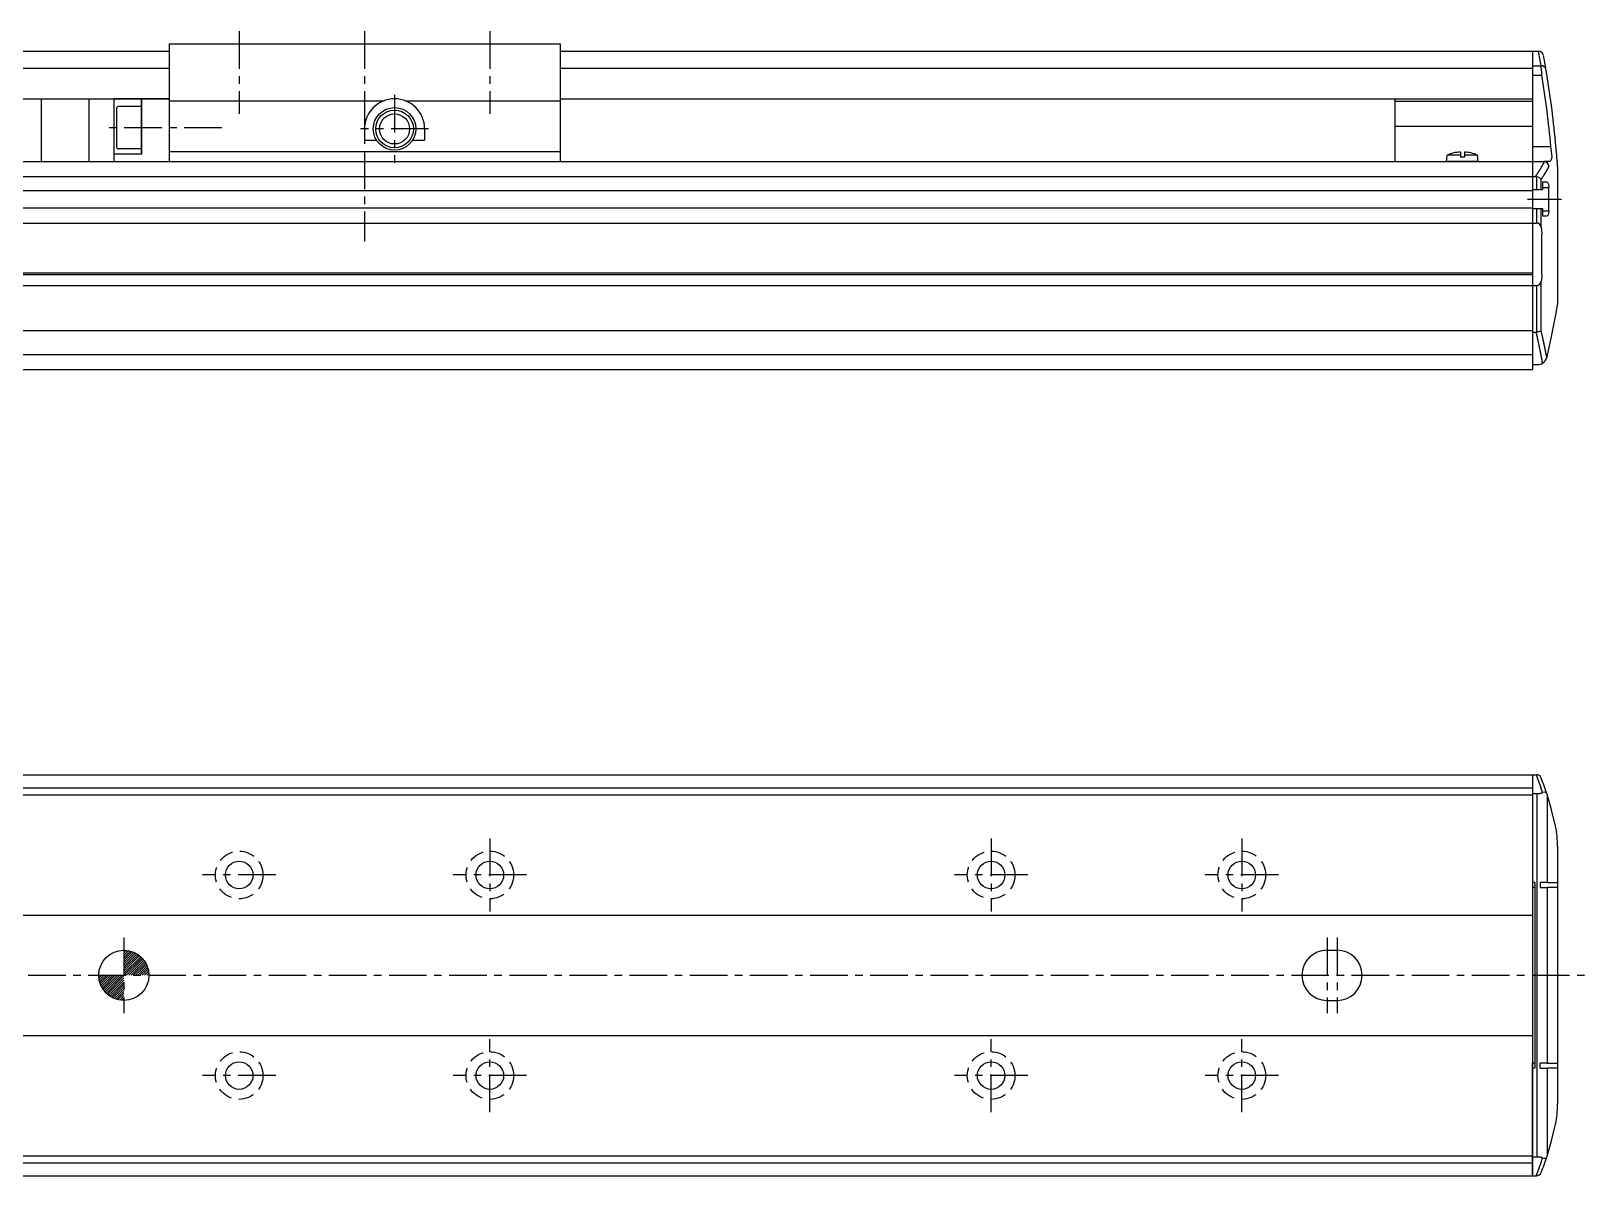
# Model space of a CAD drawing. Extents: x -463 to 183, y 42 to 537.
# Drawn here: x -131 to 179.7, y 90.5 to 318.8 of the extents above; entities that cross this region are included whole.
import ezdxf

# ---------------------------------------------------------------- set-up
doc = ezdxf.new("R2010")
doc.units = 0
doc.linetypes.add('CENTER', pattern=[12, 7.5, -1.5, 1.5, -1.5])
doc.linetypes.add('DASHED', pattern=[4.5, 3, -1.5])
doc.layers.get('0').update_dxf_attribs({"linetype": 'CONTINUOUS'})
doc.layers.add('CENTER', color=1, linetype='CENTER')

# ---------------------------------------------------------------- blocks, each defined once
blk = doc.blocks.new('DTL0004')
at = {"color": 0, "linetype": 'CONTINUOUS'}
for p, q in [((-3.15, 0), (-3.04, 1.3)), ((3.15, 0), (-3.15, 0)), ((-0.4, 1.3), (-3.04, 1.3)), ((-0.4, 1.89), (-0.4, 0.9)), ((0.4, 0.9), (-0.4, 0.9)), ((0.4, 1.89), (0.4, 0.9)), ((3.04, 1.3), (0.4, 1.3)), ((3.15, 0), (3.04, 1.3))]:
    blk.add_line(p, q, dxfattribs=at)
for start, end in [(92.8723, 112.3565), (67.6435, 87.1277)]:
    blk.add_arc((0, -6.08), 7.98, start, end, dxfattribs=at)
at = {"color": 0}
blk.add_point((0, 0), dxfattribs=at)
blk.add_point((0, 0), dxfattribs=at)
blk = doc.blocks.new('*X5')
at = {"color": 0}
for p, q in [((-296.92, 152.53), (-296.85, 152.6)), ((-296.92, 152.3), (-296.64, 152.59)), ((-296.92, 152.08), (-296.44, 152.56)), ((-296.92, 151.86), (-296.26, 152.52)), ((-296.92, 151.63), (-296.09, 152.46)), ((-296.92, 151.41), (-295.93, 152.4)), ((-296.92, 151.18), (-295.78, 152.33)), ((-296.92, 150.96), (-295.64, 152.25)), ((-296.92, 150.74), (-295.5, 152.16)), ((-296.92, 150.51), (-295.37, 152.07)), ((-296.92, 150.29), (-295.25, 151.96)), ((-296.89, 150.1), (-295.14, 151.85)), ((-296.66, 150.1), (-295.03, 151.74)), ((-296.44, 150.1), (-294.93, 151.61)), ((-296.21, 150.1), (-294.84, 151.48)), ((-295.99, 150.1), (-294.75, 151.34)), ((-295.77, 150.1), (-294.67, 151.2)), ((-295.54, 150.1), (-294.61, 151.04)), ((-295.32, 150.1), (-294.55, 150.88)), ((-295.1, 150.1), (-294.5, 150.7)), ((-299.42, 150.03), (-299.34, 150.1)), ((-299.41, 149.82), (-299.12, 150.1)), ((-299.38, 149.63), (-298.9, 150.1)), ((-299.33, 149.44), (-298.67, 150.1)), ((-299.28, 149.27), (-298.45, 150.1)), ((-299.22, 149.11), (-298.23, 150.1)), ((-299.15, 148.96), (-298, 150.1)), ((-299.07, 148.82), (-297.78, 150.1)), ((-298.98, 148.68), (-297.56, 150.1)), ((-298.88, 148.55), (-297.33, 150.1)), ((-298.78, 148.43), (-297.11, 150.1)), ((-298.67, 148.32), (-296.92, 150.07)), ((-298.56, 148.21), (-296.92, 149.84)), ((-298.43, 148.11), (-296.92, 149.62)), ((-298.3, 148.02), (-296.92, 149.4)), ((-298.16, 147.93), (-296.92, 149.17)), ((-294.87, 150.1), (-294.46, 150.52)), ((-294.65, 150.1), (-294.43, 150.32)), ((-294.43, 150.1), (-294.42, 150.11)), ((-298.02, 147.86), (-296.92, 148.95)), ((-297.86, 147.79), (-296.92, 148.73)), ((-297.7, 147.73), (-296.92, 148.5)), ((-297.52, 147.68), (-296.92, 148.28)), ((-297.34, 147.64), (-296.92, 148.05)), ((-297.14, 147.61), (-296.92, 147.83)), ((-296.93, 147.6), (-296.92, 147.61))]:
    blk.add_line(p, q, dxfattribs=at)

msp = doc.modelspace()

# ---------------------------------------------------------------- linework, layer by layer
at = {"color": 7, "linetype": 'CONTINUOUS'}
for p, q in [((-263.52, 314.76), (-103.52, 314.76)), ((-103.52, 316.26), (-25.52, 316.26)), ((-103.52, 316.26), (-103.52, 292.76)), ((-25.52, 316.26), (-25.52, 292.76)), ((-25.52, 314.76), (168.48, 314.76)), ((168.48, 314.76), (168.48, 252.26)), ((168.48, 314.76), (168.48, 305.26)), ((168.48, 314.76), (169.66, 314.76)), ((168.48, 314.76), (168.48, 305.26)), ((169.67, 314.76), (169.66, 314.76)), ((-263.52, 311.4), (-103.52, 311.4)), ((-25.52, 311.4), (168.48, 311.4)), ((168.48, 311.87), (170.18, 311.87)), ((168.48, 309.99), (170.33, 309.99)), ((-263.52, 305.26), (-103.52, 305.26)), ((-129.02, 305.26), (-129.02, 292.76)), ((-119.52, 305.26), (-119.52, 292.76)), ((-114.52, 305.26), (-114.52, 292.76)), ((-103.52, 305.26), (-114.52, 305.26)), ((-103.52, 305.26), (-114.52, 305.26)), ((-109.02, 294.26), (-109.02, 305.26)), ((-109.02, 305.26), (-109.02, 294.26)), ((-103.52, 304.89), (-60.59, 304.89)), ((-56.44, 304.89), (-25.52, 304.89)), ((-25.52, 305.26), (168.48, 305.26)), ((140.98, 305.26), (140.98, 292.76)), ((140.98, 304.79), (168.48, 304.79)), ((-114.02, 303.26), (-114.02, 295.76)), ((-114.02, 303.26), (-114.02, 295.76)), ((-109.02, 303.76), (-113.52, 303.76)), ((-109.02, 303.76), (-113.52, 303.76)), ((-64.52, 299.26), (-64.52, 297.01)), ((-52.52, 299.26), (-52.52, 297.01)), ((140.98, 299.8), (168.48, 299.8)), ((-109.02, 295.26), (-113.52, 295.26)), ((-109.02, 295.26), (-113.52, 295.26)), ((-64.52, 297.01), (-62.13, 297.01)), ((-54.91, 297.01), (-52.52, 297.01)), ((168.48, 295.76), (172.15, 295.76)), ((-263.52, 292.76), (168.48, 292.76)), ((-109.02, 294.26), (-114.52, 294.26)), ((-109.02, 294.26), (-114.52, 294.26)), ((-103.52, 294.76), (-25.52, 294.76)), ((168.48, 292.76), (170.73, 292.76)), ((168.48, 292.76), (168.48, 251.26)), ((171.87, 292.76), (170.73, 292.76)), ((170.73, 292.76), (170.87, 292.75)), ((172.08, 292.85), (171.87, 292.76)), ((173.38, 293.08), (173.39, 293.06)), ((-263.52, 289.76), (168.48, 289.76)), ((168.48, 289.76), (169.07, 289.76)), ((169.07, 289.76), (169.26, 289.74)), ((169.26, 289.74), (169.26, 287.16)), ((170.2, 287.16), (170.2, 289.18)), ((173.48, 291.76), (173.48, 264.26)), ((-263.52, 287.01), (168.48, 287.01)), ((168.48, 287.16), (170.45, 287.16)), ((171.4, 288.61), (170.45, 288.61)), ((170.45, 288.61), (170.45, 287.16)), ((170.45, 287.61), (171.71, 287.61)), ((171.71, 282.91), (171.71, 287.61)), ((-263.52, 283.51), (168.48, 283.51)), ((168.48, 283.36), (170.45, 283.36)), ((169.26, 283.36), (169.26, 280.49)), ((170.2, 279.69), (170.2, 283.36)), ((170.45, 283.36), (170.45, 281.91)), ((170.45, 282.91), (171.71, 282.91)), ((-263.52, 280.49), (168.48, 280.49)), ((168.48, 280.49), (169.26, 280.49)), ((170.45, 281.91), (171.4, 281.91)), ((170.34, 270.26), (170.34, 278.26)), ((-263.52, 270.56), (168.48, 270.56)), ((-263.52, 270.26), (168.48, 270.26)), ((-263.52, 268.02), (168.48, 268.02)), ((168.48, 268.02), (169.26, 268.02)), ((169.26, 268.02), (169.26, 258.76)), ((170.2, 259.03), (170.2, 268.83)), ((-263.52, 259.03), (168.48, 259.03)), ((168.48, 258.76), (169.21, 258.76)), ((169.26, 258.76), (169.21, 258.76)), ((-263.52, 254.26), (168.48, 254.26)), ((168.48, 252.26), (169.43, 252.26)), ((171.37, 253.79), (171.33, 253.65)), ((-263.52, 251.26), (168.48, 251.26)), ((-263.52, 170.47), (168.48, 170.47)), ((-263.52, 167.87), (168.48, 167.87)), ((168.48, 170.47), (168.48, 90.47)), ((168.48, 170.47), (168.48, 148.02)), ((168.48, 170.47), (169.21, 170.47)), ((169.21, 170.47), (169.26, 170.47)), ((-263.52, 166.47), (168.48, 166.47)), ((168.48, 166.72), (169.43, 166.72)), ((169.43, 94.23), (169.43, 166.72)), ((171.33, 166.68), (171.37, 166.56)), ((171.37, 166.56), (171.37, 148.97)), ((173.48, 156.12), (173.48, 104.82)), ((168.93, 148.97), (168.48, 148.97)), ((168.48, 148.02), (168.93, 148.02)), ((168.93, 148.97), (168.93, 111.97)), ((171.37, 148.97), (169.98, 148.97)), ((169.98, 148.97), (169.98, 147.97)), ((169.98, 147.97), (171.37, 147.97)), ((171.37, 148.97), (173.31, 148.97)), ((171.37, 147.97), (171.37, 112.97)), ((173.31, 147.97), (171.37, 147.97)), ((173.31, 148.97), (173.48, 148.92)), ((173.48, 147.91), (173.31, 147.97)), ((-263.52, 142.47), (168.48, 142.47)), ((127.48, 135.47), (129.48, 135.47)), ((127.48, 125.47), (129.48, 125.47)), ((-263.52, 118.47), (168.48, 118.47)), ((168.93, 112.93), (168.48, 112.92)), ((168.48, 90.47), (168.48, 112.92)), ((168.93, 111.97), (168.48, 111.97)), ((171.37, 112.97), (169.98, 112.97)), ((169.98, 111.97), (169.98, 112.97)), ((169.98, 111.97), (171.37, 111.97)), ((171.37, 112.97), (173.31, 112.97)), ((171.37, 111.97), (171.37, 94.39)), ((173.31, 111.97), (171.37, 111.97)), ((173.31, 112.97), (173.48, 113.04)), ((173.48, 112.03), (173.31, 111.97)), ((-263.52, 94.47), (168.48, 94.47)), ((168.48, 94.23), (169.43, 94.23)), ((171.37, 94.39), (171.33, 94.27)), ((-263.52, 93.07), (168.48, 93.07)), ((-263.52, 90.47), (168.48, 90.47)), ((168.48, 90.47), (169.21, 90.47)), ((169.26, 90.47), (169.21, 90.47))]:
    msp.add_line(p, q, dxfattribs=at)
for points in [[(170.33, 309.99), (170.3, 310.42), (170.25, 311.04), (170.2, 311.54), (170.18, 311.87)], [(172.08, 292.85), (172.29, 293.25), (172.39, 293.71)], [(171.4, 288.61), (171.41, 288.61), (171.51, 288.54), (171.6, 288.37), (171.67, 288.13), (171.71, 287.83), (171.71, 287.61)], [(171.71, 282.91), (171.71, 282.81), (171.68, 282.49), (171.62, 282.2), (171.53, 282), (171.42, 281.91), (171.4, 281.91)], [(170.2, 279.69), (170.28, 279.2), (170.34, 278.26)], [(170.34, 270.26), (170.32, 269.71), (170.2, 268.83)], [(171.37, 253.79), (172.29, 257.88), (173.06, 261.84)], [(171.33, 166.68), (171.28, 166.78), (171.14, 166.91), (170.88, 166.97), (170.49, 166.9)], [(173.06, 160.2), (172.29, 163.47), (171.37, 166.56)], [(171.37, 94.39), (172.29, 97.48), (173.06, 100.75)], [(170.49, 94.05), (170.7, 93.99), (171, 93.99), (171.23, 94.1), (171.33, 94.27)]]:
    msp.add_lwpolyline(points, dxfattribs=at)
for points in [[(169.07, 289.76, 0), (169.08, 289.78, 0), (169.1, 289.8, 0), (169.11, 289.83, 0), (169.13, 289.85, 0), (169.15, 289.87, 0), (169.16, 289.9, 0), (169.18, 289.92, 0), (169.19, 289.94, 0), (169.21, 289.96, 0), (169.22, 289.99, 0), (169.24, 290.01, 0), (169.26, 290.03, 0), (169.27, 290.06, 0), (169.29, 290.08, 0), (169.3, 290.1, 0), (169.32, 290.13, 0), (169.33, 290.15, 0), (169.35, 290.17, 0), (169.36, 290.19, 0), (169.38, 290.22, 0), (169.4, 290.24, 0), (169.41, 290.26, 0), (169.43, 290.29, 0), (169.44, 290.31, 0), (169.46, 290.33, 0), (169.47, 290.36, 0), (169.49, 290.38, 0), (169.5, 290.4, 0), (169.52, 290.43, 0), (169.53, 290.45, 0), (169.55, 290.47, 0), (169.56, 290.5, 0), (169.58, 290.52, 0), (169.59, 290.54, 0), (169.61, 290.57, 0), (169.62, 290.59, 0), (169.64, 290.61, 0), (169.65, 290.63, 0), (169.67, 290.66, 0), (169.68, 290.68, 0), (169.7, 290.7, 0), (169.71, 290.73, 0), (169.73, 290.75, 0), (169.74, 290.77, 0), (169.76, 290.8, 0), (169.77, 290.82, 0), (169.79, 290.84, 0), (169.8, 290.87, 0), (169.81, 290.89, 0), (169.83, 290.91, 0), (169.84, 290.94, 0), (169.86, 290.96, 0), (169.87, 290.98, 0), (169.89, 291.01, 0), (169.9, 291.03, 0), (169.92, 291.05, 0), (169.93, 291.08, 0), (169.94, 291.1, 0), (169.96, 291.12, 0), (169.97, 291.15, 0), (169.99, 291.17, 0), (170, 291.19, 0), (170.02, 291.22, 0), (170.03, 291.24, 0), (170.04, 291.26, 0), (170.06, 291.29, 0), (170.07, 291.31, 0), (170.09, 291.33, 0), (170.1, 291.36, 0), (170.11, 291.38, 0), (170.13, 291.4, 0), (170.14, 291.43, 0), (170.16, 291.45, 0), (170.17, 291.47, 0), (170.18, 291.5, 0), (170.2, 291.52, 0), (170.21, 291.54, 0), (170.22, 291.57, 0), (170.24, 291.59, 0), (170.25, 291.61, 0), (170.27, 291.64, 0), (170.28, 291.66, 0), (170.29, 291.69, 0), (170.31, 291.71, 0), (170.32, 291.73, 0), (170.33, 291.76, 0), (170.35, 291.78, 0), (170.36, 291.8, 0), (170.37, 291.83, 0), (170.39, 291.85, 0), (170.4, 291.87, 0), (170.41, 291.9, 0), (170.43, 291.92, 0), (170.44, 291.94, 0), (170.45, 291.97, 0), (170.47, 291.99, 0), (170.48, 292.01, 0), (170.49, 292.04, 0), (170.51, 292.06, 0), (170.52, 292.08, 0), (170.53, 292.11, 0), (170.54, 292.13, 0), (170.56, 292.16, 0), (170.57, 292.18, 0), (170.58, 292.2, 0), (170.6, 292.23, 0), (170.61, 292.25, 0), (170.62, 292.27, 0), (170.64, 292.3, 0), (170.65, 292.32, 0), (170.66, 292.34, 0), (170.67, 292.37, 0), (170.69, 292.39, 0), (170.7, 292.42, 0), (170.71, 292.44, 0), (170.72, 292.46, 0), (170.74, 292.49, 0), (170.75, 292.51, 0), (170.76, 292.53, 0), (170.77, 292.56, 0), (170.79, 292.58, 0), (170.8, 292.6, 0), (170.81, 292.63, 0), (170.82, 292.65, 0), (170.84, 292.68, 0), (170.85, 292.7, 0), (170.86, 292.72, 0), (170.87, 292.75, 0)], [(170.2, 289.18, 0), (170.21, 289.2, 0), (170.22, 289.22, 0), (170.24, 289.24, 0), (170.25, 289.26, 0), (170.26, 289.28, 0), (170.28, 289.3, 0), (170.29, 289.32, 0), (170.3, 289.34, 0), (170.32, 289.36, 0), (170.33, 289.38, 0), (170.35, 289.4, 0), (170.36, 289.42, 0), (170.37, 289.44, 0), (170.39, 289.46, 0), (170.4, 289.48, 0), (170.41, 289.5, 0), (170.43, 289.52, 0), (170.44, 289.54, 0), (170.45, 289.56, 0), (170.47, 289.58, 0), (170.48, 289.6, 0), (170.49, 289.62, 0), (170.5, 289.64, 0), (170.52, 289.66, 0), (170.53, 289.68, 0), (170.54, 289.7, 0), (170.56, 289.72, 0), (170.57, 289.74, 0), (170.58, 289.76, 0), (170.6, 289.78, 0), (170.61, 289.8, 0), (170.62, 289.82, 0), (170.64, 289.84, 0), (170.65, 289.86, 0), (170.66, 289.88, 0), (170.67, 289.9, 0), (170.69, 289.92, 0), (170.7, 289.94, 0), (170.71, 289.96, 0), (170.73, 289.98, 0), (170.74, 290, 0), (170.75, 290.02, 0), (170.76, 290.04, 0), (170.78, 290.06, 0), (170.79, 290.08, 0), (170.8, 290.1, 0), (170.81, 290.12, 0), (170.83, 290.14, 0), (170.84, 290.16, 0), (170.85, 290.18, 0), (170.87, 290.2, 0), (170.88, 290.22, 0), (170.89, 290.24, 0), (170.9, 290.26, 0), (170.92, 290.28, 0), (170.93, 290.3, 0), (170.94, 290.32, 0), (170.95, 290.34, 0), (170.96, 290.36, 0), (170.98, 290.38, 0), (170.99, 290.4, 0), (171, 290.42, 0), (171.01, 290.44, 0), (171.03, 290.46, 0), (171.04, 290.48, 0), (171.05, 290.5, 0), (171.06, 290.52, 0), (171.08, 290.54, 0), (171.09, 290.56, 0), (171.1, 290.58, 0), (171.11, 290.6, 0), (171.12, 290.62, 0), (171.14, 290.64, 0), (171.15, 290.66, 0), (171.16, 290.68, 0), (171.17, 290.7, 0), (171.18, 290.72, 0), (171.2, 290.74, 0), (171.21, 290.76, 0), (171.22, 290.78, 0), (171.23, 290.8, 0), (171.24, 290.82, 0), (171.26, 290.84, 0), (171.27, 290.86, 0), (171.28, 290.88, 0), (171.29, 290.9, 0), (171.3, 290.92, 0), (171.31, 290.94, 0), (171.33, 290.96, 0), (171.34, 290.99, 0), (171.35, 291.01, 0), (171.36, 291.03, 0), (171.37, 291.05, 0), (171.38, 291.07, 0), (171.4, 291.09, 0), (171.41, 291.11, 0), (171.42, 291.13, 0), (171.43, 291.15, 0), (171.44, 291.17, 0), (171.45, 291.19, 0), (171.47, 291.21, 0), (171.48, 291.23, 0), (171.49, 291.25, 0), (171.5, 291.27, 0), (171.51, 291.29, 0), (171.52, 291.31, 0), (171.53, 291.33, 0), (171.54, 291.35, 0), (171.56, 291.37, 0), (171.57, 291.39, 0), (171.58, 291.41, 0), (171.59, 291.43, 0), (171.6, 291.45, 0), (171.61, 291.47, 0), (171.62, 291.49, 0), (171.63, 291.51, 0), (171.65, 291.53, 0), (171.66, 291.55, 0), (171.67, 291.57, 0), (171.68, 291.59, 0), (171.69, 291.61, 0), (171.7, 291.64, 0), (171.71, 291.66, 0), (171.72, 291.68, 0), (171.73, 291.7, 0), (171.74, 291.72, 0), (171.76, 291.74, 0), (171.77, 291.76, 0)], [(170.49, 252.56, 0), (170.48, 252.61, 0), (170.47, 252.66, 0), (170.46, 252.71, 0), (170.45, 252.76, 0), (170.44, 252.81, 0), (170.44, 252.86, 0), (170.43, 252.91, 0), (170.42, 252.96, 0), (170.41, 253, 0), (170.4, 253.05, 0), (170.39, 253.1, 0), (170.38, 253.15, 0), (170.37, 253.2, 0), (170.36, 253.25, 0), (170.35, 253.3, 0), (170.34, 253.35, 0), (170.33, 253.39, 0), (170.32, 253.44, 0), (170.32, 253.49, 0), (170.31, 253.54, 0), (170.3, 253.59, 0), (170.29, 253.64, 0), (170.28, 253.69, 0), (170.27, 253.74, 0), (170.26, 253.78, 0), (170.25, 253.83, 0), (170.24, 253.88, 0), (170.23, 253.93, 0), (170.22, 253.98, 0), (170.21, 254.03, 0), (170.2, 254.08, 0), (170.19, 254.13, 0), (170.18, 254.17, 0), (170.17, 254.22, 0), (170.16, 254.27, 0), (170.15, 254.32, 0), (170.14, 254.37, 0), (170.13, 254.42, 0), (170.13, 254.47, 0), (170.12, 254.51, 0), (170.11, 254.56, 0), (170.1, 254.61, 0), (170.09, 254.66, 0), (170.08, 254.71, 0), (170.07, 254.76, 0), (170.06, 254.81, 0), (170.05, 254.85, 0), (170.04, 254.9, 0), (170.03, 254.95, 0), (170.02, 255, 0), (170.01, 255.05, 0), (170, 255.1, 0), (169.99, 255.15, 0), (169.98, 255.19, 0), (169.97, 255.24, 0), (169.96, 255.29, 0), (169.95, 255.34, 0), (169.94, 255.39, 0), (169.93, 255.44, 0), (169.92, 255.48, 0), (169.91, 255.53, 0), (169.9, 255.58, 0), (169.89, 255.63, 0), (169.88, 255.68, 0), (169.87, 255.73, 0), (169.86, 255.78, 0), (169.85, 255.82, 0), (169.84, 255.87, 0), (169.83, 255.92, 0), (169.82, 255.97, 0), (169.81, 256.02, 0), (169.8, 256.07, 0), (169.79, 256.11, 0), (169.78, 256.16, 0), (169.77, 256.21, 0), (169.76, 256.26, 0), (169.75, 256.31, 0), (169.74, 256.36, 0), (169.73, 256.4, 0), (169.72, 256.45, 0), (169.71, 256.5, 0), (169.7, 256.55, 0), (169.69, 256.6, 0), (169.68, 256.64, 0), (169.67, 256.69, 0), (169.66, 256.74, 0), (169.65, 256.79, 0), (169.64, 256.84, 0), (169.63, 256.89, 0), (169.62, 256.93, 0), (169.61, 256.98, 0), (169.59, 257.03, 0), (169.58, 257.08, 0), (169.57, 257.13, 0), (169.56, 257.17, 0), (169.55, 257.22, 0), (169.54, 257.27, 0), (169.53, 257.32, 0), (169.52, 257.37, 0), (169.51, 257.42, 0), (169.5, 257.46, 0), (169.49, 257.51, 0), (169.48, 257.56, 0), (169.47, 257.61, 0), (169.46, 257.66, 0), (169.45, 257.7, 0), (169.44, 257.75, 0), (169.43, 257.8, 0), (169.42, 257.85, 0), (169.41, 257.9, 0), (169.4, 257.94, 0), (169.38, 257.99, 0), (169.37, 258.04, 0), (169.36, 258.09, 0), (169.35, 258.14, 0), (169.34, 258.18, 0), (169.33, 258.23, 0), (169.32, 258.28, 0), (169.31, 258.33, 0), (169.3, 258.37, 0), (169.29, 258.42, 0), (169.28, 258.47, 0), (169.27, 258.52, 0), (169.26, 258.57, 0), (169.24, 258.61, 0), (169.23, 258.66, 0), (169.22, 258.71, 0), (169.21, 258.76, 0)], [(171.33, 253.65, 0), (171.32, 253.69, 0), (171.31, 253.73, 0), (171.31, 253.78, 0), (171.3, 253.82, 0), (171.29, 253.86, 0), (171.28, 253.9, 0), (171.27, 253.94, 0), (171.27, 253.99, 0), (171.26, 254.03, 0), (171.25, 254.07, 0), (171.24, 254.11, 0), (171.23, 254.16, 0), (171.22, 254.2, 0), (171.22, 254.24, 0), (171.21, 254.28, 0), (171.2, 254.33, 0), (171.19, 254.37, 0), (171.18, 254.41, 0), (171.17, 254.45, 0), (171.17, 254.5, 0), (171.16, 254.54, 0), (171.15, 254.58, 0), (171.14, 254.62, 0), (171.13, 254.66, 0), (171.12, 254.71, 0), (171.11, 254.75, 0), (171.11, 254.79, 0), (171.1, 254.83, 0), (171.09, 254.88, 0), (171.08, 254.92, 0), (171.07, 254.96, 0), (171.06, 255, 0), (171.06, 255.04, 0), (171.05, 255.09, 0), (171.04, 255.13, 0), (171.03, 255.17, 0), (171.02, 255.21, 0), (171.01, 255.26, 0), (171, 255.3, 0), (171, 255.34, 0), (170.99, 255.38, 0), (170.98, 255.42, 0), (170.97, 255.47, 0), (170.96, 255.51, 0), (170.95, 255.55, 0), (170.94, 255.59, 0), (170.93, 255.63, 0), (170.93, 255.68, 0), (170.92, 255.72, 0), (170.91, 255.76, 0), (170.9, 255.8, 0), (170.89, 255.85, 0), (170.88, 255.89, 0), (170.87, 255.93, 0), (170.86, 255.97, 0), (170.86, 256.01, 0), (170.85, 256.06, 0), (170.84, 256.1, 0), (170.83, 256.14, 0), (170.82, 256.18, 0), (170.81, 256.22, 0), (170.8, 256.27, 0), (170.79, 256.31, 0), (170.79, 256.35, 0), (170.78, 256.39, 0), (170.77, 256.43, 0), (170.76, 256.48, 0), (170.75, 256.52, 0), (170.74, 256.56, 0), (170.73, 256.6, 0), (170.72, 256.64, 0), (170.71, 256.69, 0), (170.71, 256.73, 0), (170.7, 256.77, 0), (170.69, 256.81, 0), (170.68, 256.85, 0), (170.67, 256.9, 0), (170.66, 256.94, 0), (170.65, 256.98, 0), (170.64, 257.02, 0), (170.63, 257.06, 0), (170.62, 257.11, 0), (170.62, 257.15, 0), (170.61, 257.19, 0), (170.6, 257.23, 0), (170.59, 257.27, 0), (170.58, 257.31, 0), (170.57, 257.36, 0), (170.56, 257.4, 0), (170.55, 257.44, 0), (170.54, 257.48, 0), (170.53, 257.52, 0), (170.52, 257.57, 0), (170.51, 257.61, 0), (170.51, 257.65, 0), (170.5, 257.69, 0), (170.49, 257.73, 0), (170.48, 257.77, 0), (170.47, 257.82, 0), (170.46, 257.86, 0), (170.45, 257.9, 0), (170.44, 257.94, 0), (170.43, 257.98, 0), (170.42, 258.03, 0), (170.41, 258.07, 0), (170.4, 258.11, 0), (170.39, 258.15, 0), (170.39, 258.19, 0), (170.38, 258.23, 0), (170.37, 258.28, 0), (170.36, 258.32, 0), (170.35, 258.36, 0), (170.34, 258.4, 0), (170.33, 258.44, 0), (170.32, 258.48, 0), (170.31, 258.53, 0), (170.3, 258.57, 0), (170.29, 258.61, 0), (170.28, 258.65, 0), (170.27, 258.69, 0), (170.26, 258.73, 0), (170.25, 258.78, 0), (170.24, 258.82, 0), (170.23, 258.86, 0), (170.22, 258.9, 0), (170.22, 258.94, 0), (170.21, 258.98, 0), (170.2, 259.03, 0)], [(169.43, 166.72, 0), (169.43, 166.72, 0), (169.44, 166.72, 0), (169.45, 166.72, 0), (169.46, 166.72, 0), (169.47, 166.72, 0), (169.48, 166.72, 0), (169.49, 166.72, 0), (169.5, 166.72, 0), (169.5, 166.72, 0), (169.51, 166.72, 0), (169.52, 166.72, 0), (169.53, 166.72, 0), (169.54, 166.72, 0), (169.55, 166.72, 0), (169.56, 166.72, 0), (169.57, 166.72, 0), (169.57, 166.72, 0), (169.58, 166.72, 0), (169.59, 166.72, 0), (169.6, 166.72, 0), (169.61, 166.72, 0), (169.62, 166.72, 0), (169.63, 166.72, 0), (169.64, 166.73, 0), (169.64, 166.73, 0), (169.65, 166.73, 0), (169.66, 166.73, 0), (169.67, 166.73, 0), (169.68, 166.73, 0), (169.69, 166.73, 0), (169.7, 166.73, 0), (169.71, 166.73, 0), (169.71, 166.73, 0), (169.72, 166.73, 0), (169.73, 166.73, 0), (169.74, 166.73, 0), (169.75, 166.73, 0), (169.76, 166.73, 0), (169.77, 166.74, 0), (169.77, 166.74, 0), (169.78, 166.74, 0), (169.79, 166.74, 0), (169.8, 166.74, 0), (169.81, 166.74, 0), (169.82, 166.74, 0), (169.83, 166.74, 0), (169.84, 166.74, 0), (169.84, 166.74, 0), (169.85, 166.75, 0), (169.86, 166.75, 0), (169.87, 166.75, 0), (169.88, 166.75, 0), (169.89, 166.75, 0), (169.9, 166.75, 0), (169.9, 166.75, 0), (169.91, 166.75, 0), (169.92, 166.75, 0), (169.93, 166.76, 0), (169.94, 166.76, 0), (169.95, 166.76, 0), (169.95, 166.76, 0), (169.96, 166.76, 0), (169.97, 166.76, 0), (169.98, 166.76, 0), (169.99, 166.77, 0), (170, 166.77, 0), (170, 166.77, 0), (170.01, 166.77, 0), (170.02, 166.77, 0), (170.03, 166.77, 0), (170.04, 166.77, 0), (170.05, 166.78, 0), (170.06, 166.78, 0), (170.06, 166.78, 0), (170.07, 166.78, 0), (170.08, 166.78, 0), (170.09, 166.78, 0), (170.1, 166.79, 0), (170.1, 166.79, 0), (170.11, 166.79, 0), (170.12, 166.79, 0), (170.13, 166.79, 0), (170.14, 166.79, 0), (170.15, 166.8, 0), (170.15, 166.8, 0), (170.16, 166.8, 0), (170.17, 166.8, 0), (170.18, 166.8, 0), (170.19, 166.81, 0), (170.19, 166.81, 0), (170.2, 166.81, 0), (170.21, 166.81, 0), (170.22, 166.81, 0), (170.23, 166.82, 0), (170.23, 166.82, 0), (170.24, 166.82, 0), (170.25, 166.82, 0), (170.26, 166.82, 0), (170.27, 166.83, 0), (170.27, 166.83, 0), (170.28, 166.83, 0), (170.29, 166.83, 0), (170.3, 166.83, 0), (170.31, 166.84, 0), (170.31, 166.84, 0), (170.32, 166.84, 0), (170.33, 166.84, 0), (170.34, 166.85, 0), (170.35, 166.85, 0), (170.35, 166.85, 0), (170.36, 166.85, 0), (170.37, 166.86, 0), (170.38, 166.86, 0), (170.38, 166.86, 0), (170.39, 166.86, 0), (170.4, 166.86, 0), (170.41, 166.87, 0), (170.41, 166.87, 0), (170.42, 166.87, 0), (170.43, 166.87, 0), (170.44, 166.88, 0), (170.45, 166.88, 0), (170.45, 166.88, 0), (170.46, 166.89, 0), (170.47, 166.89, 0), (170.48, 166.89, 0), (170.48, 166.89, 0), (170.49, 166.9, 0)], [(170.49, 94.05, 0), (170.48, 94.05, 0), (170.48, 94.05, 0), (170.47, 94.06, 0), (170.46, 94.06, 0), (170.45, 94.06, 0), (170.45, 94.06, 0), (170.44, 94.07, 0), (170.43, 94.07, 0), (170.42, 94.07, 0), (170.41, 94.07, 0), (170.41, 94.08, 0), (170.4, 94.08, 0), (170.39, 94.08, 0), (170.38, 94.08, 0), (170.38, 94.09, 0), (170.37, 94.09, 0), (170.36, 94.09, 0), (170.35, 94.09, 0), (170.35, 94.1, 0), (170.34, 94.1, 0), (170.33, 94.1, 0), (170.32, 94.1, 0), (170.31, 94.1, 0), (170.31, 94.11, 0), (170.3, 94.11, 0), (170.29, 94.11, 0), (170.28, 94.11, 0), (170.27, 94.12, 0), (170.27, 94.12, 0), (170.26, 94.12, 0), (170.25, 94.12, 0), (170.24, 94.12, 0), (170.23, 94.13, 0), (170.23, 94.13, 0), (170.22, 94.13, 0), (170.21, 94.13, 0), (170.2, 94.13, 0), (170.19, 94.14, 0), (170.19, 94.14, 0), (170.18, 94.14, 0), (170.17, 94.14, 0), (170.16, 94.14, 0), (170.15, 94.15, 0), (170.15, 94.15, 0), (170.14, 94.15, 0), (170.13, 94.15, 0), (170.12, 94.15, 0), (170.11, 94.15, 0), (170.1, 94.16, 0), (170.1, 94.16, 0), (170.09, 94.16, 0), (170.08, 94.16, 0), (170.07, 94.16, 0), (170.06, 94.16, 0), (170.06, 94.17, 0), (170.05, 94.17, 0), (170.04, 94.17, 0), (170.03, 94.17, 0), (170.02, 94.17, 0), (170.01, 94.17, 0), (170, 94.17, 0), (170, 94.18, 0), (169.99, 94.18, 0), (169.98, 94.18, 0), (169.97, 94.18, 0), (169.96, 94.18, 0), (169.95, 94.18, 0), (169.95, 94.18, 0), (169.94, 94.19, 0), (169.93, 94.19, 0), (169.92, 94.19, 0), (169.91, 94.19, 0), (169.9, 94.19, 0), (169.9, 94.19, 0), (169.89, 94.19, 0), (169.88, 94.19, 0), (169.87, 94.2, 0), (169.86, 94.2, 0), (169.85, 94.2, 0), (169.84, 94.2, 0), (169.84, 94.2, 0), (169.83, 94.2, 0), (169.82, 94.2, 0), (169.81, 94.2, 0), (169.8, 94.2, 0), (169.79, 94.2, 0), (169.78, 94.21, 0), (169.77, 94.21, 0), (169.77, 94.21, 0), (169.76, 94.21, 0), (169.75, 94.21, 0), (169.74, 94.21, 0), (169.73, 94.21, 0), (169.72, 94.21, 0), (169.71, 94.21, 0), (169.71, 94.21, 0), (169.7, 94.21, 0), (169.69, 94.21, 0), (169.68, 94.22, 0), (169.67, 94.22, 0), (169.66, 94.22, 0), (169.65, 94.22, 0), (169.64, 94.22, 0), (169.64, 94.22, 0), (169.63, 94.22, 0), (169.62, 94.22, 0), (169.61, 94.22, 0), (169.6, 94.22, 0), (169.59, 94.22, 0), (169.58, 94.22, 0), (169.57, 94.22, 0), (169.57, 94.22, 0), (169.56, 94.22, 0), (169.55, 94.22, 0), (169.54, 94.22, 0), (169.53, 94.22, 0), (169.52, 94.22, 0), (169.51, 94.22, 0), (169.5, 94.22, 0), (169.5, 94.22, 0), (169.49, 94.22, 0), (169.48, 94.22, 0), (169.47, 94.22, 0), (169.46, 94.22, 0), (169.45, 94.22, 0), (169.44, 94.22, 0), (169.43, 94.22, 0), (169.43, 94.22, 0)]]:
    msp.add_polyline3d(points, dxfattribs=at)
for centre, radius in [((-58.52, 299.26), 4.25), ((-58.52, 299.26), 3.75), ((-58.52, 299.26), 3), ((-89.52, 150.47), 2.75), ((-39.52, 150.47), 2.75), ((60.48, 150.47), 2.75), ((110.48, 150.47), 2.75), ((-112.52, 130.47), 5), ((-89.52, 110.47), 2.75), ((-39.52, 110.47), 2.75), ((60.48, 110.47), 2.75), ((110.48, 110.47), 2.75)]:
    msp.add_circle(centre, radius, dxfattribs=at)
at = {"color": 3, "linetype": 'DASHED'}
for centre in [(-89.52, 150.47), (-39.52, 150.47), (60.48, 150.47), (110.48, 150.47), (-89.52, 110.47), (-39.52, 110.47), (60.48, 110.47), (110.48, 110.47)]:
    msp.add_circle(centre, 4.75, dxfattribs=at)
at = {"color": 7, "linetype": 'CONTINUOUS'}
for centre, radius, start, end in [((-26.02, 278.56), 199, 9.6347, 10.4791), ((169.67, 313.76), 1, 10.4615, 90), ((-26.02, 277.62), 200, 9.6347, 10.4615), ((170.22, 310.91), 0.959, 11.1474, 92.704), ((-26.02, 277.62), 200, 9.3604, 9.6347), ((-26.02, 277.62), 199, 5.2282, 9.3604), ((-26.02, 277.62), 200, 5.2282, 9.3604), ((-58.52, 299.26), 6, 0, 180), ((-113.52, 303.26), 0.5, 90, 180), ((-113.52, 303.26), 0.5, 90, 180), ((-113.52, 295.76), 0.5, 180, 270), ((-113.52, 295.76), 0.5, 180, 270), ((60.14, 282.09), 112.85, 5.9119, 6.9562), ((-26.02, 277.62), 200, 4.4273, 5.2282), ((170.69, 291.68), 1.08, 4.0708, 80.082), ((-26.02, 277.62), 200, 4.0523, 4.4273), ((169.05, 288.33), 1.42, 36.7839, 81.5243), ((169.28, 279.57), 0.923, 7.4585, 90.9988), ((169.28, 268.94), 0.92, 268.8348, 352.7079), ((25.48, 288.67), 150, 349.695, 350.6332), ((169.26, 260.54), 1.78, 270.0827, 301.7133), ((169.43, 254.26), 2, 270, 302.1468), ((169.43, 254.26), 2, 302.1468, 342.2552), ((114.32, 148.84), 59, 17.8226, 21.5109), ((169.26, 169.47), 1, 21.3711, 90), ((114.32, 147.97), 60, 18.1668, 21.3711), ((153.48, 156.12), 20, 0, 11.7572), ((127.48, 130.47), 5, 90, 270), ((129.48, 130.47), 5, 270, 90), ((153.48, 104.82), 20, 348.2428, 0), ((114.32, 112.11), 59, 338.4891, 342.1774), ((114.32, 112.97), 60, 338.6289, 341.8332), ((169.26, 91.47), 1, 270, 338.6289)]:
    msp.add_arc(centre, radius, start, end, dxfattribs=at)
at = {"layer": 'CENTER', "color": 1, "linetype": 'CENTER'}
for p, q in [((-89.52, 318.76), (-89.52, 302.3)), ((-64.52, 318.76), (-64.52, 276.88)), ((-39.52, 318.76), (-39.52, 302.3)), ((-58.52, 306.05), (-58.52, 292.47)), ((-92.98, 299.51), (-116.68, 299.51)), ((-92.98, 299.51), (-116.48, 299.51)), ((-51.73, 299.26), (-65.31, 299.26)), ((167.48, 285.26), (174.26, 285.26)), ((-39.52, 157.76), (-39.52, 143.18)), ((60.48, 157.76), (60.48, 143.18)), ((110.48, 157.76), (110.48, 143.18)), ((-82.23, 150.47), (-96.81, 150.47)), ((-32.23, 150.47), (-46.81, 150.47)), ((67.77, 150.47), (53.19, 150.47)), ((117.77, 150.47), (103.19, 150.47)), ((-112.52, 138.01), (-112.52, 122.93)), ((127.48, 138.01), (127.48, 122.93)), ((129.48, 138.01), (129.48, 122.93)), ((-311.63, 130.47), (179.71, 130.47)), ((-39.52, 103.18), (-39.52, 117.76)), ((60.48, 103.18), (60.48, 117.76)), ((110.48, 103.18), (110.48, 117.76)), ((-82.23, 110.47), (-96.81, 110.47)), ((-32.23, 110.47), (-46.81, 110.47)), ((67.77, 110.47), (53.19, 110.47)), ((117.77, 110.47), (103.19, 110.47))]:
    msp.add_line(p, q, dxfattribs=at)

# ---------------------------------------------------------------- block references
at = {"color": 7, "linetype": 'CONTINUOUS', "zscale": 2}
msp.add_blockref('DTL0004', (154.48, 292.76), dxfattribs=at)
at = {"color": 7, "linetype": 'CONTINUOUS', "xscale": 2, "yscale": 2, "zscale": 2}
msp.add_blockref('*X5', (481.33, -169.74), dxfattribs=at)

doc.saveas('drawing.dxf')
